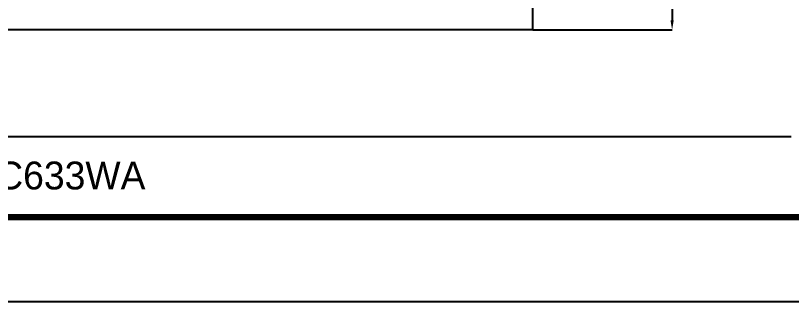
# Model space of a CAD drawing. Extents: x 1168 to 2296, y 0 to 827.
# Drawn here: x 1768.9 to 2094.6, y 0 to 120.2 of the extents above; entities that cross this region are included whole.
import ezdxf

# ---------------------------------------------------------------- set-up
doc = ezdxf.new("R2010")
doc.units = 0
doc.header["$LTSCALE"] = 10
doc.header["$MEASUREMENT"] = 0
doc.layers.get('0').update_dxf_attribs({"linetype": 'CONTINUOUS'})
doc.layers.add('치수선', color=7, linetype='CONTINUOUS', lineweight=20)
doc.styles.add('Daelim Dimension', font='')
doc.styles.get('Daelim Dimension').set_extended_font_data('나눔고딕')

msp = doc.modelspace()

# ---------------------------------------------------------------- linework, layer by layer
at = {"color": 5, "lineweight": -3, "ltscale": 0.5}
for p, q in [((2044.49, 122.78), (2044.49, 118.1)), ((1986.1, 114.1), (2044.49, 114.1))]:
    msp.add_line(p, q, dxfattribs=at)
at = {"color": 5, "lineweight": -3}
msp.add_line((1185.9, 69.28), (2094.49, 69.28), dxfattribs=at)
at = {"lineweight": -3, "ltscale": 0.5}
msp.add_lwpolyline([(1167.75, 0), (2296.15, 0), (2296.15, 826.8), (1167.75, 826.8)], close=True, dxfattribs=at)
at = {"color": 5, "linetype": 'ByBlock', "lineweight": -3, "const_width": 2.6}
msp.add_lwpolyline([(1185.9, 35.4), (2277.9, 35.4), (2277.9, 807.6), (1185.9, 807.6)], close=True, dxfattribs=at)
at = {"color": 5, "lineweight": -3, "ltscale": 0.5}
msp.add_solid([(2043.82, 118.1), (2045.15, 118.1), (2044.49, 114.1)], dxfattribs=at)
at = {"layer": '치수선', "lineweight": -3}
for q in [(1986.1, 680.63), (1302.03, 114.1)]:
    msp.add_line((1986.1, 114.1), q, dxfattribs=at)

# ---------------------------------------------------------------- texts
at = {"color": 2, "lineweight": -3, "insert": (1388.47, 58.8), "char_height": 11.7115, "width": 518.4179, "attachment_point": 1, "style": 'Daelim Dimension'}
msp.add_mtext('{\\fPretendard Variable SemiBold|b0|i0|c129|p2;대림바스(주)} Single lever_NOBLE_샤워욕조수전_DL BC633WA', dxfattribs=at)

doc.saveas('drawing.dxf')
